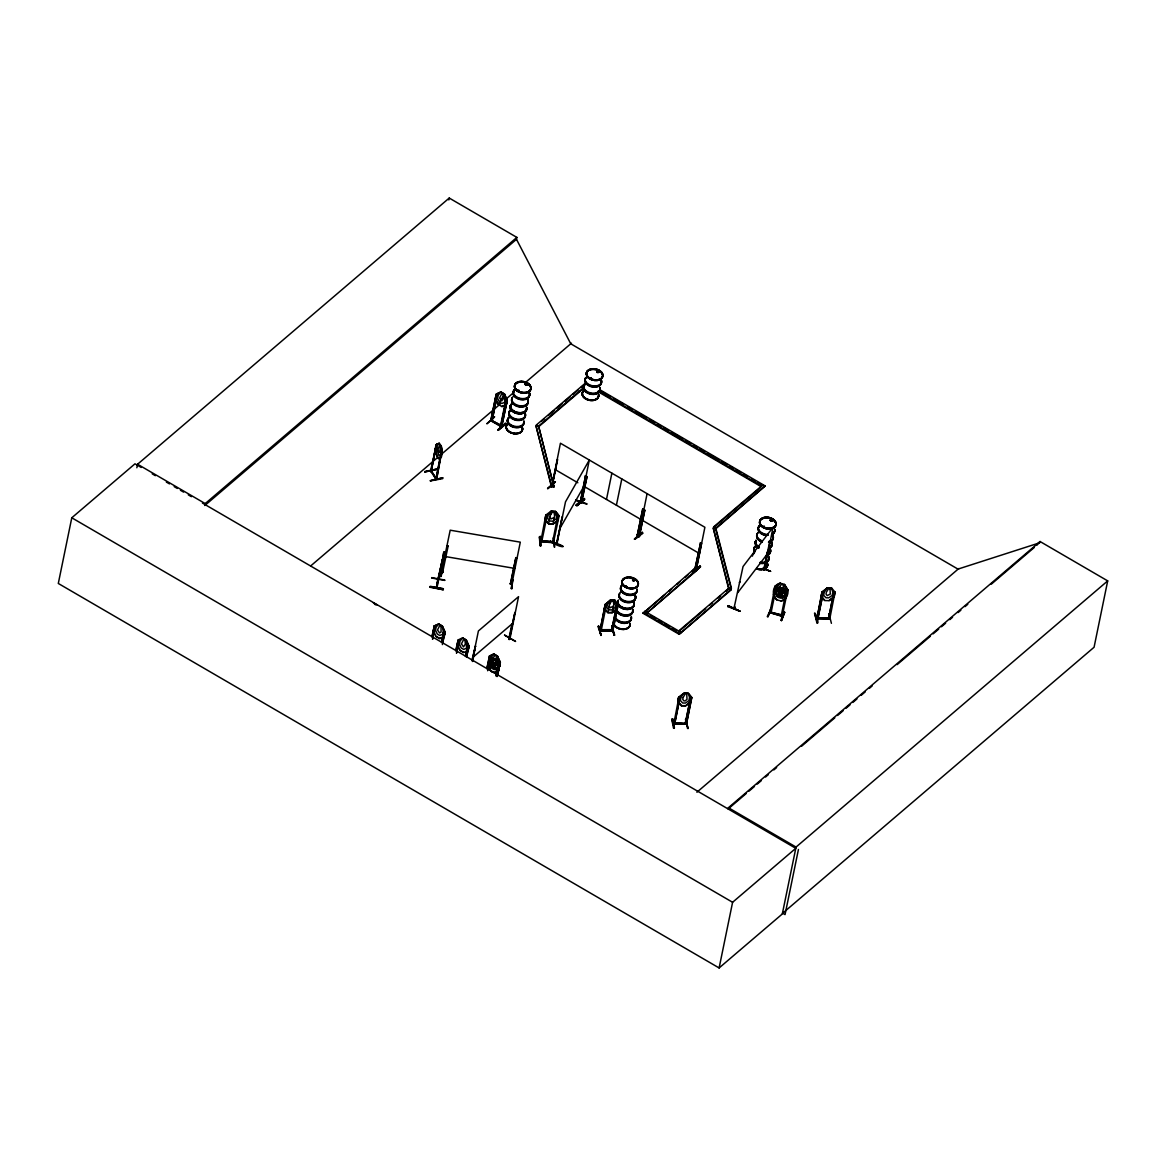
<?xml version="1.0" encoding="UTF-8"?>
<svg xmlns="http://www.w3.org/2000/svg" width="1166" height="1166" viewBox="0 0 1166 1166"><rect width="100%" height="100%" fill="white"/><g stroke="black" fill="none" stroke-linecap="round" stroke-linejoin="round"><path stroke-width="1.5" d="M440.369 445.747L439.859 452.044L438.926 452.743L438.022 449.216L439.757 444.785L440.238 445.762M586.76 504.149L575.756 500.447M431.857 470.729C429.292 468.353 433.184 472.128 430.954 471.662L436.507 444.406L435.72 448.633M436.39 478.57L436.23 477.608M547.262 515.095L541.68 541.855L541.84 540.397L540.937 540.368M691.671 697.632L690.666 697.501M776.41 586.556L770.959 613.229L771.032 611.815L769.939 611.538L769.764 612.981L775.171 586.207L780.171 583.175L784.499 584.399L787.881 589.865M831.649 588.13L827.219 588.058L822.015 592.153L821.141 596.22L824.653 600.563L829.084 600.636L834.273 596.438L835.118 592.27L831.62 588.028L827.204 587.97L821.986 592.051L816.87 618.855L822.132 592.095L823.458 591.76L817.803 618.388M442.016 567.332L441.171 567.769L440.15 576.5C443.619 576.849 441.448 554.564 440.894 576.616M510.446 583.496L511.961 583.117L511.772 584.428L520.298 542.161L450.193 530.195L441.404 572.448L442.876 572.346M443.036 571.69L441.608 571.5L443.065 571.384M442.614 572.2L442.803 571.253L442.978 571.967M448.138 546.052L446.942 545.848L448.138 546.052L442.555 572.652M511.772 584.428L510.344 583.875L511.801 584.122M510.621 583.875L515.868 557.625L517.063 557.829L515.838 557.931M511.626 584.399L510.475 583.904M511.83 583.437L510.723 582.913M511.276 588.641L512.399 579.356L512.005 588.757L511.466 588.16M459.127 640.28L456.678 652.902M500.156 662.332L499.471 661.413M545.848 515.051L551.095 511.131L555.555 511.466L556.794 515.838L556.153 518.957L552.742 521.217L549.856 520.983L547.524 518.287L548.166 515.168L551.139 511.233L555.57 511.568C563.499 519.817 554.477 514.614 558.951 515.999M680.011 697.297L674.618 724.115L680.07 697.02M441.754 642.262L444.027 631.651M497.299 394.516L496.41 394.21M490.478 656.502L489.545 656.167L493.961 653.907L489.414 656.035M442.716 559.359L443.124 558.441L442.235 563.076L443.692 554.433M441.287 568.046L441.127 568.935L442.016 564.198C440.894 568.44 443.313 559.141 442.278 562.93M492.052 420.372C488.015 419.76 494.661 422.281 491.207 419.512M501.409 426.829L490.755 420.707L496.322 393.991L500.812 391.922L504.484 394.05L507.268 400.302L501.526 426.902L500.505 425.299L501.409 425.882M580.26 502.488L585.551 475.713L587.023 476.573L581.484 503.129C582.271 502.357 577.855 500.243 581.368 503.056M637.263 534.582L639.464 535.792M642.845 509.061L637.219 535.69L642.583 509.28L644.813 510.183L639.274 536.754L638.108 536.171L638.487 535.223M647.101 493.655L638.545 535.952C642.772 536.695 634.537 534.888 639.157 536.681L644.813 510.183M441.827 564.825L441.535 565.627M443.371 588.743L443.182 589.763L430.152 586.819L443.371 588.757L430.254 586.294M431.682 577.607L444.8 580.056M437.833 579.24L436.448 587.824M437.95 579.269L438.664 578.686M437.833 579.356L436.929 588.101L443.911 553.136M441.01 568.556L444.29 551.853L437.673 580.274L438.081 578.482L438.343 579.721M440.923 570.072L440.384 571.457L440.879 568.469M441.244 567.288L441.593 564.271M442.628 560.89L442.468 561.852M443.284 553.165L443.605 554.039M440.529 571.486L443.051 557.304M442.191 562.172L442.045 563.513M442.337 561.677L443.036 557.931M443.007 559.082L443.576 556.051L442.788 558.864M444.29 551.853L441.87 564.533M441.695 564.679L442.191 562.099M430.079 587.285L443.197 589.748M556.619 543.269C557.96 541.709 556.197 542.933 556.78 544.172L565.495 501.861L589.311 460.031L580.726 502.4L581.032 501.307L579.983 501.497M580.42 502.94L580.857 501.278M141.246 467.464L134.979 463.82L71.782 517.791L58.3 583.466L719.116 967.955L782.299 913.984L796.043 847.07L1107.7 580.887L1040.057 541.52L728.4 807.717L728.152 808.956L746.153 793.565M136.845 467.77L137.573 464.243L449.231 198.045L516.873 237.398L516.48 239.307L204.822 505.505L205.216 503.595L516.873 237.398M448.837 199.954L449.231 198.045M436.813 469.038L424.876 471.458M431.143 471.72L436.434 444.581L430.575 470.845M431.201 471.807L436.026 444.669M435.822 477.696C434.087 479.241 438.314 478.643 436.171 477.521M436.011 479.357L441.433 452.291L436.55 479.343L430.822 469.985M438.445 458.602C435.312 455.031 434.583 438.766 436.536 455.658L438.576 458.573L441.302 457.305C445.776 442.031 432.571 438.285 438.78 455.352L440.529 454.784M430.516 480.742L430.502 480.684C467.93 472.186 405.039 485.828 442.672 478.643L442.497 477.739M442.016 560.875L436.375 587.81M438.197 580.391L443.765 553.107M440.763 570.189L442.716 560.365M442.701 572.623L441.375 572.404L441.885 571.136M431.872 636.884L434.35 626.069M432.134 636.665L434.233 625.967L438.707 623.912L442.38 626.04L445.135 632.307L444.275 636.476L439.728 638.604L436.055 636.476L433.3 630.208M432.484 639.201L435.268 626.725L434.291 626.157M432.746 638.983L435.399 626.681M441.491 642.495L443.648 631.987L444.902 632.322M487.038 423.754L494.442 417.107M442.482 643.064L445.004 632.278L442.38 644.594M490.901 420.416L496.148 394.429L497.386 394.764M491.542 421.261L491.746 420.314M497.124 394.997L492.11 421.057M491.848 421.334L497.518 394.37M497.926 430.021L505.942 423.797L498.086 430.035M501.249 426.8L500.433 426.275L505.825 399.996L507.064 400.332L504.484 394.05L500.812 391.922M500.841 426.071L506.292 399.749M455.789 650.803C459.491 630.719 460.191 642.772 456.416 653.135M456.052 650.584L458.078 639.959L462.625 637.831L466.298 639.959L469.067 646.226L468.207 650.395L463.66 652.523L459.987 650.395L457.436 644.084M506.306 404.354L501.846 406.613L506.408 404.471L507.268 400.302L501.73 426.552M465.423 656.414L467.581 645.906L468.819 646.255M465.686 656.196L468.003 645.294M466.4 656.983L469.067 646.226M466.662 656.764L468.936 646.197L466.225 640.032L462.581 638.035M471.982 660.189L475.422 646.11L472.682 661.516M472.361 660.408L478.41 630.952L518.549 596.657L509.95 638.822M472.303 661.297L475.087 647.8M583.321 387.899L538.575 426.129L536.054 426.144L551.474 486.98L553.996 486.965L538.575 426.129L536.462 424.905L536.302 425.721M486.761 668.643L489.487 655.977L490.522 656.735L487.65 670.741M487.024 668.424L489.603 656.079M487.752 669.211L490.259 656.954M553.996 486.965L538.575 426.129M488.758 660.175L491.484 666.34L495.04 668.41L499.544 666.486L496.862 660.145L493.116 658.076L492.781 659.971L493.655 662.288L494.836 662.988L496.322 662.04L496.279 655.977L495.098 655.292L490.536 661.297L489.895 664.416L491.731 668.249L494.107 669.634L496.993 668.541L497.634 665.422L496.701 660.291L493.145 658.222L488.714 660.073M510.3 584.181L515.868 557.625M496.046 676.003L499.325 661.69M504.484 635.047L515.605 641.46L504.718 635.193M496.293 675.77L499.179 661.763M497.022 676.572L500.272 662.288L497.284 676.353M509.338 639.449L514.541 614.088M511.801 624.801L508.726 639.201M514.891 612.412L509.134 639.551L509.892 638.939L509.017 638.312M552.903 484.386L555.424 481.777L547.933 488.219M540.179 536.506L539.406 536.987L540.077 545.921C542.321 539.829 538.765 527.717 540.805 545.98M551.635 484.692C553.85 484.706 550.206 484.692 552.043 486.003M540.718 540.762C540.762 543.152 539.873 539.654 542.146 540.82M551.474 486.98L551.897 484.473M540.762 541.738L545.848 514.949L545.003 519.22L548.545 523.723L553.005 524.073L558.252 520.153M551.897 485.974L557.377 459.695M552.305 485.77L557.639 459.477M550.454 541.374L550.425 541.461C573.176 548.312 560.03 548.588 550.454 541.359M553.69 541.447C551.737 539.698 552.188 544.668 552.669 541.724L553.85 541.767M552.48 542.686L557.844 515.591M553.515 537.613L554.171 546.985M556.736 543.239L556.357 544.026L556.954 542.19M556.401 543.939L562.187 516.961L556.823 544.085L557.45 542.467M580.362 502.925L585.551 475.713M581.178 503.071L587.023 476.573M584.181 498.523L576.077 505.184L583.991 498.931M606.48 499.427L611.873 473.163M616.406 505.213L621.799 478.935M598.639 626.419L601.073 635.412L597.954 626.361M604.352 608.623L605.183 604.352L599.951 631.112L605.314 604.382M606.539 604.003L601.088 631.156L601.16 629.698L612.981 629.655M601.335 631.054L601.277 630.15M614.03 635.266L611.727 625.719L614.176 635.178M611.8 625.763L614.759 635.266M616.872 604.352L618.126 604.658L616.872 604.352L611.421 630.937L612.893 630.004M611.713 630.981L616.96 604.673M601.321 629.786L599.82 630.762L612.646 630.617L612.85 629.655M612.616 631.025L618.242 604.265L614.744 600.067L610.357 600.126L605.212 604.454M618.213 604.163L612.806 630.995L600.184 631.112M634.464 539.173L642.277 532.308L634.406 538.998M634.683 539.304L642.743 533.124L634.858 539.319M637.598 535.354L637.525 534.305M638.181 536.156L643.821 509.615M642.262 532.294L642.743 533.183M599.747 389.663L765.173 485.93L715.793 528.111L713.271 528.125L728.867 588.145L730.805 590.185L679.166 634.289L643.049 613.287L694.863 568.352L696.802 570.407L646.62 613.258L696.962 569.576M679.166 634.289L730.965 589.369M680.623 633.051L680.798 632.22L644.681 611.217L647.655 613.855M691.977 571.5L694.863 568.352M695.432 567.915L696.525 568.629L695.053 568.148L696.073 569.81L701.611 543.239L700.62 542.671L694.863 569.11L696.335 569.533L704.891 527.28L560.423 443.226L551.984 485.96M700.62 542.671L694.98 569.212L695.81 569.708M695.621 567.988L695.242 568.877M700.037 565.918L692.575 572.827M672.549 718.795L671.718 719.335L673.627 728.342C674.4 716.361 669.721 715.399 674.458 727.803M713.271 528.125L728.692 588.961L730.805 590.185M675.012 722.76C668.205 724.159 685.943 723.853 686.278 723.897L686.41 723.911M686.482 724.217L691.686 697.53L688.246 693.376L683.917 693.187L678.699 697.283C674.094 701.334 687.59 711.449 677.854 701.451M725.981 591.279L728.692 588.961L731.228 588.947L715.618 528.927L713.679 526.886L763.074 484.706L762.899 485.522L758.192 482.782M713.679 526.886L715.618 528.927L765.173 485.93M685.491 719.568L688.129 728.575L685.681 719.495M685.273 723.284L686.672 723.255L685.025 724.188L690.636 697.516M685.317 724.246L690.491 697.618M728.692 588.961L728.867 588.145L731.388 588.13L731.228 588.947M728.196 605.752L740.104 611.305L728.24 605.664L727.832 606.611M763.453 569.766L764.502 569.533L773.102 527.163L743.048 566.53L733.91 608.667L735.105 607.18M733.968 608.579L734.478 606.976M763.89 569.27L767.17 552.057M763.905 569.168L763.876 570.145L769.414 542.948M764.211 568.265L763.657 569.008L770.405 571.238M767.928 616.639L771.309 608.011L767.272 616.595L768 616.275M784.383 584.574L787.735 589.865L786.54 589.53L781.133 616.202L781.512 614.788L770.857 612.281M780.972 620.414C788.129 603.959 781.001 614.482 781.482 620.633L784.689 612.325L781.497 620.604M787.764 589.777L782.197 616.406L769.779 612.573L770.668 613.199M784.106 611.64L784.703 612.383M719.116 967.955L732.598 902.28L795.78 848.309L202.418 503.056M817.628 623.125C809.262 600.49 821.214 622.746 816.914 623.11L815.078 614.045M818.095 618.49L818.109 617.936M823.356 592.211L817.905 618.84M828.968 613.826L831.416 623.329M833.777 592.386L828.472 619.044L833.777 592.386L834.958 592.401M828.807 618.111L829.842 617.674L829.74 619.029L834.973 592.299M798.433 849.475L785.053 914.596L782.678 913.226M1037.04 545.12L1040.057 541.52M1107.7 580.887L1094.072 647.247L782.415 913.444M442.555 560.263L443.269 557.712M444.261 552.014L440.384 571.457M431.609 578.001L444.727 580.42M550.323 541.884L562.741 546.329M443.576 556.051L443.197 557.333M441.098 567.259L441.637 565.889M580.114 501.322L581.674 502.167M518.404 390.872L519.147 390.654L518.287 390.479M518.462 390.741L519.293 390.654L518.389 391.12M525.079 384.051L525.735 385.319L527.309 384.853M525.298 384.299L526.609 383.803L526.507 385.101M526.915 384.838L526.945 384.095L526.566 384.765M590.36 377.74C592.896 379.591 588.058 377.784 591.133 377.944M590.943 378.396L589.909 378.28M599.033 372.391L597.313 372.552L596.948 371.429M597.837 372.085L597.254 371.313M597.327 372.085L597.356 371.342L597.59 372.333M598.697 371.342L598.683 372.318L597.546 372.26M626.856 586.775L625.559 586.309L626.783 586.877M625.53 586.658L626.288 585.93M632.555 579.575L632.788 579.706M634.566 580.012L634.115 580.668L634.391 579.721M727.832 606.582L740.104 611.305L728.123 606.116M763.191 526.857L764.124 526.187M764.007 526.376L763.978 527.076M764.124 526.901L763.643 526.901M769.997 520.167L770.755 519.54L770.668 520.677M772.475 520.488L771.163 521.231L770.114 520.284M441.2 567.711L441.579 564.329M734.157 607.632L735.076 607.326M764.546 569.402L763.992 570.057M774.151 590.39L779.398 587.387L781.526 584.239L782.925 584.632L784.82 593.348L784.179 596.467L780.856 598.158L778.057 597.356L775.798 594.092L776.439 590.973L779.354 587.256L774.195 590.302L777.576 595.768L781.905 596.992L787.065 593.946L783.683 588.48L779.311 587.343L778.99 589.224L781.482 591.643L783.683 588.48M774.297 590.39L777.576 595.768M773.481 594.471L776.745 599.834L781.118 600.986L786.248 598.027M767.986 616.799L771.309 608.011M782.109 588.713L782.328 594.587L780.637 595.811L778.13 593.392L780.71 588.32M781.089 601.073C786.234 600.971 790.242 590.87 786.54 589.53M555.016 482.126L547.554 488.539M562.624 517.106L561.793 517.66M586.032 476.005L580.202 503.071C581.805 502.167 578.642 501.263 580.872 501.351M580.347 501.176L581.63 502.838M560.103 528.125L583.918 486.309L699.498 553.558M673.627 723.051L685.171 723.503L674.72 722.658M829.959 618.038L828.56 618.053M498.246 404.413L504.484 394.05L504.718 402.372L501.817 403.465L499.427 402.095L497.59 398.262L498.232 395.143L500.841 392.067L496.352 394.166M609.556 604.323L611.727 600.752L613.17 600.825M550.294 515.328L552.495 511.889L553.937 512.005L554.608 515.663M494.238 659.46L491.921 664.139L493.99 667.156L495.841 664.372L495.419 660.145L494.311 659.388M424.774 471.851L436.74 469.606M688.261 693.464C683.436 691.278 680.827 696.306 680.361 700.489L682.664 703.011L685.521 703.054L688.902 700.62L689.543 697.501L688.334 693.26L691.861 697.603M598.726 625.865L601.073 635.412M740.279 581.819L739.361 582.315M762.856 568.41L770.566 571.34M737.655 592.794L767.709 553.442M539.421 536.958L540.747 545.834M780.214 583.306L777.299 586.804L776.658 589.923L778.917 593.188L781.716 593.99L785.039 592.299L785.68 589.18L784.412 584.487M518.389 390.668L518.71 391.237M519.307 391.106L518.622 390.406M525.589 383.862L525.72 384.955M527.076 384.547L525.72 384.678L525.735 383.774M764.517 526.974L763.278 526.74L764.255 526.551M462.669 637.962L460.06 641.038L459.419 644.157L461.255 648.005L463.631 649.375L466.517 648.296L466.298 639.959M494.005 654.053L491.396 657.114L490.755 660.248L492.591 664.081L494.967 665.465L497.853 664.372L498.494 661.253L497.561 656.123L493.888 653.98L497.474 656.196L500.185 662.346M486.965 423.608L494.603 416.743M576.135 505.17L583.554 498.698M816.841 617.514L828.458 618.286L817.206 617.922M816.652 618.461L817.92 618.446M829.507 619.029L828.312 618.971M829.594 619.015L816.987 618.825M613.418 606.101L610.299 607.748L609.177 606.16M441.418 572.098L442.745 572.317M495.375 398.233L498.159 404.485L501.919 406.54M495.506 398.262L498.159 404.485M503.042 394.05L501.934 393.292L499.616 397.985L501.686 400.987L503.552 398.204L503.129 393.977M500.884 425.08L491.994 420.649L500.695 425.415M498.101 429.569L505.519 423.025L505.986 423.899M498.523 430.298L505.986 423.841M554.229 517.5L551.066 518.899L549.929 517.165M584.239 498.538C560.132 519.249 600.752 486.003 576.966 505.155M475.801 646.328L474.751 646.693M692.648 572.433L700.11 566.006M692.633 572.943L700.533 566.778L692.473 572.929M693.07 573.206L700.533 566.749M547.816 488.758L551.795 485.45M577.141 505.796L584.618 499.281L576.922 505.621M310.958 565.699L438.081 457.116M440.85 454.755L500.272 403.99M505.796 399.268L514.089 392.199M525.152 382.754L571.486 343.168M536.462 424.905L585.288 383.206M541.724 421.086L544.435 418.769M548.501 415.3L553.923 410.665M556.634 408.348L562.07 403.713M564.781 401.395L570.203 396.761M572.914 394.443L578.336 389.823M581.047 387.506L585.113 384.022M538.4 426.945L583.16 388.73M377.07 604.921L373.324 602.851M434.146 626.04L438.737 624.043L442.293 626.113L445.135 632.307M438.664 624.116L436.142 627.119L435.501 630.238L437.337 634.085L439.699 635.455L442.599 634.377L443.24 631.243L442.293 626.113M440.937 626.04L439.83 625.282L437.512 629.975L439.582 632.978L441.069 632.03L441.01 625.967M436.055 636.476L439.815 638.545L444.173 636.374M464.855 639.959L463.762 639.201L461.445 643.894L463.5 646.897L465.365 644.128L464.942 639.901M460.147 650.249L463.66 652.523M473.017 657.216L513.157 622.935M487.869 664.241L490.536 670.581L494.297 672.636C505.825 666.66 492.504 676.193 490.711 670.435L487.986 664.27M497.474 656.196L500.389 662.317L498.654 670.479M496.862 660.145L499.616 666.413M493.189 658.003L488.641 660.145L491.484 666.34M713.519 527.702L760.159 487.869M643.049 613.287L664.853 594.66M668.92 591.191L671.631 588.874M677.052 584.239L679.778 581.921M685.2 577.287L687.911 574.969M678.685 630.995L728.867 588.145M678.525 631.826L705.649 608.652M709.715 605.183L712.426 602.866M717.848 598.231L720.559 595.913M957.971 569.095L1039.81 542.758M696.889 792.239L958.802 568.527L958.058 569.154L570.757 343.795L516.48 239.307M748.922 791.204L754.46 786.467M757.23 784.106L761.383 780.564M765.552 777.008L768.321 774.647M773.86 769.91L776.629 767.549M801.552 746.255L834.798 717.848M837.567 715.487L843.12 710.75M845.889 708.389L850.043 704.832M852.812 702.471L856.966 698.93M861.12 695.373L865.274 691.832M869.428 688.275L872.197 685.914M897.135 664.62L930.381 636.213M933.15 633.852L938.688 629.115M941.458 626.754L945.611 623.212M949.765 619.656L952.535 617.295M958.088 612.558L960.857 610.197M965.011 606.641L967.78 604.279M991.319 584.166L1034.271 547.481M612.208 612.66L617.368 608.331L612.165 612.544L607.88 612.514L604.323 608.521L607.821 612.718L612.208 612.66L614.744 600.067L610.386 600.228L607.457 604.352L606.816 607.486L609.104 609.92L611.946 609.876L615.298 607.355L615.94 604.236L614.686 600.271M678.729 697.385L683.961 693.304M690.986 701.67L685.797 705.853L681.352 705.692L685.725 705.649L691.001 701.772M541.971 540.849L552.669 541.767M525.123 383.949L526.318 383.643M518.593 390.333L518.2 391.149M527.163 385.028L526.099 385.246M634.77 579.954L633.371 580.391M634.61 580.653L633.182 580.945L632.453 579.881M782.517 615.488L769.735 611.873M780.171 583.175C772.592 584.676 771.149 595.214 776.745 599.834M781.861 596.861L786.933 593.873L783.552 588.655L779.354 587.475M511.787 583.466L510.504 583.219M436.375 444.435L439.232 443.138L441.083 446.141L442.031 453.166L441.433 452.291M436.419 444.567L439.232 443.284M438.431 458.442L441.244 457.174M499.456 666.558L494.982 668.614L491.323 666.486M769.647 612.544L782.299 616.129L781.162 616.158M597.211 371.182L598.61 371.167M598.683 372.129L597.794 372.143M590.142 377.857L591.162 378.017M770.711 519.759L771.965 519.978M771.601 520.925L772.533 520.604L771.601 519.599M634.246 580.391L632.949 580.653M672.476 718.81L674.342 728.356M441.52 453.166L436.609 479.226M436.856 469.053L424.818 472.011M431.333 471.122L435.705 477.871M436.04 478.57L441.171 451.65L441.083 446.141M600.271 629.742L611.48 629.946M673.627 722.672L673.715 724.101L678.889 697.428L680.07 697.443M597.692 371.429L598.945 371.91L598.173 372.479M771.178 519.453L770.493 520.4L771.12 519.861M770.901 519.686L771.703 519.628M771.396 520.94L771.324 519.876M771.79 521.056L770.609 520.852M695.125 568.891L696.146 569.416M638.633 534.932L639.536 535.398M540.732 541.33L553.631 542.423M605.431 604.79L606.597 604.79L605.343 604.484L610.357 600.126L607.88 612.514M554.171 486.149L551.649 486.164L536.054 426.144M830.017 588.655L828.589 588.641L826.403 592.168L826.024 594.004L827.146 595.637L830.294 594.062L830.032 588.757M822.234 592.503L823.415 592.532M833.85 592.692L835.118 592.27M828.778 614.336L829.492 614.293M816.783 618.461L829.565 618.68L829.755 617.718M680.128 697.764L678.699 697.283M690.563 697.924L691.832 697.501L686.337 724.217L673.7 724.057M553.311 538.109L554.054 538.167M540.616 541.68L553.384 542.758L553.835 541.461M633.75 579.269L632.905 579.866M553.5 542.321L559.097 515.97L555.555 511.466L552.99 523.971L548.53 523.621L545.149 519.191M444.8 556.459L514.906 568.44M443.838 553.486L443.095 558.98M526.114 385.042L525.006 384.255M771.251 520.663L770.624 520.211M780.666 588.407L782.065 588.801M782.386 615.08C782.153 618.374 782.969 613.549 781.118 615.138M431.333 470.758L430.633 471.049L436.128 479.43M575.917 499.923L586.935 503.858M687.532 728.473L685.608 719.014M554.71 547.073L553.996 538.094M763.089 568.148L770.58 571.369M598.377 371.138L599.309 372.143M597.764 372.42L596.875 371.619M518.331 391.251L519.132 390.479M633.983 579.327L634.887 580.406M585.288 475.947L586.76 476.792M505.825 399.996L506.802 400.565M491.017 420.474L500.564 425.984M642.583 509.28L644.55 510.416M700.372 542.904L701.349 543.473M637.802 534.407L638.589 534.8M599.572 390.493L610.561 396.892M613.71 398.714L623.125 404.194M627.847 406.934L632.555 409.674M635.689 411.511L646.693 417.909M649.826 419.731L654.534 422.471M657.682 424.293L660.816 426.129M663.964 427.951L668.672 430.691M671.82 432.528L682.81 438.926M685.943 440.748L690.666 443.488M693.799 445.31L696.947 447.146M700.081 448.968L704.789 451.708M707.937 453.545L718.926 459.943M722.075 461.765L726.782 464.505M729.916 466.327L733.064 468.164M736.198 469.985L740.92 472.726M744.054 474.562L747.202 476.384M751.91 479.124L755.043 480.96M598.275 390.916L761.602 485.945L761.442 486.776L598.114 391.747M555.031 469.504L577.84 482.768M694.688 569.183L696.802 570.407M650.788 615.692L655.511 618.432M658.644 620.254L661.792 622.076M664.926 623.912L669.634 626.652M672.782 628.474L675.916 630.31M643.224 612.456L679.341 633.473M498.917 661.982L499.893 662.565M434.029 626.375L435.005 626.944M443.648 631.987L444.64 632.555M457.947 640.294L458.923 640.863M467.581 645.906L468.557 646.474M728.4 807.717L796.043 847.07M137.573 464.243L205.216 503.595M152.221 473.862L155.369 475.684M166.344 482.068L169.478 483.89M174.186 486.63L177.319 488.452M180.453 490.288L183.587 492.11M188.294 494.85L191.428 496.672M374.534 604.163L375.714 604.848M71.782 517.791L732.598 902.28M525.56 384.853L525.531 384.386M552.393 541.651L542.015 540.82M513.025 580.012L511.393 588.524M611.727 625.719L614.234 635.193M598.479 626.346L600.898 635.353M715.793 528.111L731.388 588.13M834.288 596.54L829.084 600.636M831.547 588.247L832.83 592.27L832.189 595.389L828.807 597.823L825.965 597.779L823.648 595.258L824.289 592.139L827.204 587.97M824.726 600.359L821.287 596.19M613.156 600.723L613.797 604.265M558.252 520.24L553.005 524.073M551.154 511.335L548.545 523.723M527.877 401.439A8.308 5.466 11.6 0 1 519.103 406.919A8.308 5.466 11.6 0 1 512.063 398.743M527.426 399.544A8.439 5.553 11.6 0 1 520.284 406.73A8.439 5.553 11.6 0 1 512.034 398.276M511.801 403.625A8.308 5.466 11.6 0 0 516.8 412.749A8.308 5.466 11.6 0 0 526.638 407.502A8.293 5.451 11.6 0 1 517.864 412.983A8.293 5.451 11.6 0 1 510.839 404.821M528.912 392.301A8.439 5.553 11.6 0 1 520.677 399.34A8.439 5.553 11.6 0 1 514.512 389.838M527.469 398.772A8.308 5.466 11.6 0 1 519.366 405.71A8.308 5.466 11.6 0 1 513.302 396.353M528.708 392.738A8.308 5.466 11.6 0 1 520.604 399.676A8.308 5.466 11.6 0 1 514.541 390.319M527.513 399.166A8.439 5.553 11.6 0 1 520.357 406.351A8.439 5.553 11.6 0 1 512.107 397.897M529 391.922A8.439 5.553 11.6 0 1 520.75 398.961A8.439 5.553 11.6 0 1 514.6 389.459M529.612 392.971A8.308 5.466 11.6 0 1 519.788 398.233A8.308 5.466 11.6 0 1 514.789 389.109M523.636 422.107A8.308 5.466 11.6 0 1 513.812 427.354A8.308 5.466 11.6 0 1 508.813 418.23M523.855 421.684A8.439 5.553 11.6 0 1 513.871 427.018A8.439 5.553 11.6 0 1 508.784 417.749M511.67 404.31A8.308 5.466 11.6 0 0 516.669 413.434A8.293 5.451 11.6 0 0 526.478 408.187A8.308 5.466 11.6 0 1 516.669 413.434A8.293 5.451 11.6 0 1 511.685 404.325M526.595 407.809A8.337 5.48 11.6 0 1 516.727 413.085A8.337 5.48 11.6 0 1 511.714 403.932M525.341 414.426A8.439 5.553 11.6 0 1 515.357 419.76A8.439 5.553 11.6 0 1 510.271 410.49M523.884 420.882A8.308 5.466 11.6 0 1 514.06 426.144A8.308 5.466 11.6 0 1 509.061 417.02M525.225 416.306A8.308 5.466 11.6 0 1 514.264 419.789A8.308 5.466 11.6 0 1 510.3 410.986M523.928 421.305A8.439 5.553 11.6 0 1 513.944 426.639A8.439 5.553 11.6 0 1 508.872 417.37M525.414 414.061A8.439 5.553 11.6 0 1 515.43 419.396A8.439 5.553 11.6 0 1 510.358 410.126M525.37 413.639A8.308 5.466 11.6 0 1 515.547 418.885A8.308 5.466 11.6 0 1 510.548 409.762M634.683 595.607A8.322 5.466 11.6 0 1 627.629 602.691A8.322 5.466 11.6 0 1 619.496 594.354M634.872 595.17A8.439 5.553 11.6 0 1 627.716 602.356A8.439 5.553 11.6 0 1 619.467 593.902M618.228 600.432A8.337 5.48 11.6 0 0 626.375 608.769A8.337 5.48 11.6 0 0 633.444 601.685A8.293 5.451 11.6 0 1 626.361 608.798A8.293 5.451 11.6 0 1 618.257 600.49M633.488 601.437A8.337 5.48 11.6 0 1 626.419 608.535A8.337 5.48 11.6 0 1 618.271 600.184A8.279 5.436 11.6 0 0 626.463 608.317A8.279 5.436 11.6 0 0 633.473 601.277M637.015 589.398A8.439 5.553 11.6 0 1 627.031 594.733A8.439 5.553 11.6 0 1 621.959 585.463M635.587 595.841A8.322 5.466 11.6 0 1 625.734 601.117A8.322 5.466 11.6 0 1 620.72 591.964M636.928 591.264A8.322 5.466 11.6 0 1 625.938 594.762A8.322 5.466 11.6 0 1 621.959 585.93M634.945 594.791A8.439 5.553 11.6 0 1 627.789 601.977A8.439 5.553 11.6 0 1 619.54 593.523M637.088 589.019A8.439 5.553 11.6 0 1 627.104 594.354A8.439 5.553 11.6 0 1 622.032 585.084M637.175 590.054A8.322 5.466 11.6 0 1 626.186 593.538A8.322 5.466 11.6 0 1 622.207 584.72M631.185 619.175A8.322 5.466 11.6 0 1 624.451 623.402A8.322 5.466 11.6 0 1 615.546 619.292M614.89 617.834A8.322 5.466 11.6 0 1 615.254 615.021M631.287 617.31A8.439 5.553 11.6 0 1 625.617 622.994A8.439 5.553 11.6 0 1 615.531 618.884M614.861 617.412A8.439 5.553 11.6 0 1 615.225 614.555M629.902 623.562A8.337 5.48 11.6 0 1 621.099 629.057A8.337 5.48 11.6 0 1 614.03 620.851M633.925 603.799A8.308 5.466 11.6 0 1 625.165 609.279A8.308 5.466 11.6 0 1 618.126 601.102A8.279 5.436 11.6 0 0 625.165 609.264A8.279 5.436 11.6 0 0 633.896 603.799M629.873 623.387A8.279 5.436 11.6 0 1 621.143 628.838A8.279 5.436 11.6 0 1 614.132 620.691M633.386 601.991A8.337 5.48 11.6 0 1 626.317 609.075A8.337 5.48 11.6 0 1 618.169 600.723M632.774 610.051A8.439 5.553 11.6 0 1 627.104 615.75A8.439 5.553 11.6 0 1 617.018 611.64M631.345 616.508A8.322 5.466 11.6 0 1 625.748 622.119A8.322 5.466 11.6 0 1 615.794 618.067M615.502 613.797A8.322 5.466 11.6 0 1 616.479 612.631M632.584 610.474A8.322 5.466 11.6 0 1 626.987 616.085A8.322 5.466 11.6 0 1 617.033 612.033M631.36 616.931A8.439 5.553 11.6 0 1 625.69 622.629A8.439 5.553 11.6 0 1 615.604 618.505M614.948 617.047A8.439 5.553 11.6 0 1 614.846 615.561M615.298 614.19A8.439 5.553 11.6 0 1 616.304 612.995M632.846 609.687A8.439 5.553 11.6 0 1 627.177 615.371A8.439 5.553 11.6 0 1 617.091 611.261M632.832 609.264A8.322 5.466 11.6 0 1 626.186 614.934A8.322 5.466 11.6 0 1 616.625 609.366M599.849 390.26A8.308 5.466 11.6 0 1 590.973 394.283A8.308 5.466 11.6 0 1 583.481 387.462M583.933 386.106A8.308 5.466 11.6 0 1 584.909 384.94M599.951 388.38A8.439 5.553 11.6 0 1 589.967 393.729A8.439 5.553 11.6 0 1 584.895 384.459M598.522 394.88A8.337 5.48 11.6 0 1 588.655 400.157A8.337 5.48 11.6 0 1 583.641 390.989A8.293 5.451 11.6 0 0 587.635 399.807A8.293 5.451 11.6 0 0 598.581 396.323M598.581 394.472A8.308 5.466 11.6 0 1 588.757 399.719A8.308 5.466 11.6 0 1 583.758 390.595A8.293 5.451 11.6 0 0 588.757 399.719A8.293 5.451 11.6 0 0 598.566 394.472M598.581 394.633A8.337 5.48 11.6 0 1 588.713 399.909A8.337 5.48 11.6 0 1 583.7 390.756M600.781 379.664A8.439 5.553 11.6 0 1 592.532 386.704A8.439 5.553 11.6 0 1 586.381 377.201M599.994 387.593A8.308 5.466 11.6 0 1 590.156 392.84A8.308 5.466 11.6 0 1 585.172 383.716M601.233 381.559A8.308 5.466 11.6 0 1 591.395 386.806A8.308 5.466 11.6 0 1 586.411 377.682M600.038 388.016A8.439 5.553 11.6 0 1 590.054 393.35A8.439 5.553 11.6 0 1 584.968 384.08M600.854 379.285A8.439 5.553 11.6 0 1 593.713 386.471A8.439 5.553 11.6 0 1 585.463 378.017M600.825 378.892A8.308 5.466 11.6 0 1 593.785 385.961A8.308 5.466 11.6 0 1 585.667 377.638M772.329 535.806A8.322 5.466 11.6 0 1 770.201 542.161M762.098 542.205A8.322 5.466 11.6 0 1 757.142 534.553M772.519 535.369A8.439 5.553 11.6 0 1 768.525 542.379M762.156 541.855A8.439 5.553 11.6 0 1 757.128 534.101M771.09 541.942A8.337 5.48 11.6 0 1 768.948 548.297M755.874 540.689A8.337 5.48 11.6 0 0 758.92 547.466A8.293 5.451 11.6 0 1 755.932 540.645M771.149 541.622A8.337 5.48 11.6 0 1 769.021 547.976M758.993 547.16A8.337 5.48 11.6 0 1 755.932 540.368M771.12 541.476A8.279 5.436 11.6 0 1 769.006 547.787M759.066 546.956A8.279 5.436 11.6 0 1 756.034 540.237M774.676 529.597A8.439 5.553 11.6 0 1 771.848 534.553M767.942 535.34A8.439 5.553 11.6 0 1 759.445 531.871A8.439 5.553 11.6 0 1 759.605 525.662M773.233 536.054A8.322 5.466 11.6 0 1 768.642 541.52M762.36 540.995A8.322 5.466 11.6 0 1 758.381 532.177M774.574 531.463A8.322 5.466 11.6 0 1 771.688 534.903M765.698 535.515A8.322 5.466 11.6 0 1 759.62 526.143M773.262 536.462A8.439 5.553 11.6 0 1 768.613 542.015M762.229 541.476A8.439 5.553 11.6 0 1 758.206 532.541M774.749 529.218A8.439 5.553 11.6 0 1 771.921 534.174M768.015 534.975A8.439 5.553 11.6 0 1 759.518 531.507A8.439 5.553 11.6 0 1 759.693 525.283M774.822 530.253A8.322 5.466 11.6 0 1 771.936 533.693M768.088 534.465A8.322 5.466 11.6 0 1 759.707 531.055A8.322 5.466 11.6 0 1 759.868 524.919M771.061 541.884A8.293 5.451 11.6 0 1 768.933 548.209M768.846 559.374A8.322 5.466 11.6 0 1 759.97 563.411M768.948 557.508A8.439 5.553 11.6 0 1 760.043 563.076M752.42 556.138A8.439 5.553 11.6 0 1 753.877 553.573M767.563 563.746A8.337 5.48 11.6 0 1 756.661 568.702M755.787 541.301A8.308 5.466 11.6 0 0 758.818 548.049A8.279 5.436 11.6 0 1 755.816 541.315M767.534 563.586A8.279 5.436 11.6 0 1 756.719 568.498M770.435 550.25A8.439 5.553 11.6 0 1 765.77 555.788M754.679 551.839A8.439 5.553 11.6 0 1 755.364 546.329M768.992 556.707A8.322 5.466 11.6 0 1 760.217 562.201M753.149 553.996A8.322 5.466 11.6 0 1 754.14 552.83M770.23 550.673A8.322 5.466 11.6 0 1 765.639 556.138M754.693 552.232A8.322 5.466 11.6 0 1 755.379 546.796M769.021 557.129A8.439 5.553 11.6 0 1 760.115 562.697M752.959 554.389A8.439 5.553 11.6 0 1 753.965 553.194M769.852 548.414A8.439 5.553 11.6 0 1 767.68 554.841M754.752 551.46A8.439 5.553 11.6 0 1 755.451 545.95M769.837 548.005A8.322 5.466 11.6 0 1 767.694 554.346M754.941 551.022A8.322 5.466 11.6 0 1 754.65 546.752M430.152 586.819L443.255 589.34L430.167 586.746M683.116 697.399L682.737 699.221L683.859 700.868L685.287 700.883L687.007 699.294L686.73 693.887L685.302 693.857L683.116 697.399M775.171 586.207L776.206 586.921L775.171 586.309M495.973 669.765L493.874 665.684C491.746 669.269 488.598 665.844 493.364 664.707L492.125 660.481L494.078 664.431C496.016 660.962 499.31 664.46 494.603 665.451L495.973 669.765M782.954 597.866L781.803 597.619L780.389 594.427C778.072 598.347 774.239 595.68 779.748 593.611L778.159 589.85L780.579 593.188C782.634 589.413 786.7 592.124 781.22 594.048L782.954 597.866M547.175 515.197L545.994 515.095L547.175 515.197M516.509 389.794A8.308 5.466 11.6 0 0 530.515 389.692A8.308 5.466 11.6 0 0 521.319 381.34A8.308 5.466 11.6 0 0 516.509 389.794A8.293 5.451 11.6 0 0 530.486 389.706A8.293 5.451 11.6 0 0 521.319 381.369A8.293 5.451 11.6 0 0 516.523 389.794M517.952 412.575A8.308 5.466 11.6 0 0 526.711 407.094A8.293 5.451 11.6 0 1 517.952 412.575A8.293 5.451 11.6 0 1 510.927 404.413A8.308 5.466 11.6 0 0 517.952 412.575M516.378 390.421A8.308 5.466 11.6 0 0 530.384 390.319A8.308 5.466 11.6 0 0 521.202 381.967A8.308 5.466 11.6 0 0 516.378 390.421A8.293 5.451 11.6 0 0 530.355 390.333A8.293 5.451 11.6 0 0 521.202 381.982A8.293 5.451 11.6 0 0 516.392 390.421M516.436 390.071A8.337 5.48 11.6 0 0 530.486 389.969A8.337 5.48 11.6 0 0 521.26 381.588A8.337 5.48 11.6 0 0 516.436 390.071M513.623 433.635A8.308 5.466 11.6 0 0 521.741 426.712A8.293 5.451 11.6 0 1 513.623 433.65A8.293 5.451 11.6 0 1 507.574 424.307A8.308 5.466 11.6 0 0 513.623 433.635M512.646 433.009A8.308 5.466 11.6 0 0 522.47 427.762A8.293 5.451 11.6 0 1 512.646 433.009A8.308 5.466 11.6 0 1 507.647 423.885A8.293 5.451 11.6 0 0 512.646 433.009M623.868 585.696A8.337 5.48 11.6 0 0 637.919 585.594A8.337 5.48 11.6 0 0 628.707 577.214A8.337 5.48 11.6 0 0 623.868 585.696M623.956 585.419A8.293 5.451 11.6 0 0 637.933 585.332A8.293 5.451 11.6 0 0 628.765 576.995A8.293 5.451 11.6 0 0 623.956 585.419M623.825 586.046A8.308 5.466 11.6 0 0 637.817 585.944A8.308 5.466 11.6 0 0 628.634 577.593A8.308 5.466 11.6 0 0 623.825 586.046A8.279 5.436 11.6 0 0 637.787 585.93A8.279 5.436 11.6 0 0 628.634 577.607A8.279 5.436 11.6 0 0 623.839 586.032M621.055 629.305A8.337 5.48 11.6 0 0 629.859 623.795A8.293 5.451 11.6 0 1 621.055 629.261A8.337 5.48 11.6 0 1 613.986 621.084A8.293 5.451 11.6 0 0 621.055 629.261M588.349 377.201A8.337 5.48 11.6 0 0 602.399 377.099A8.337 5.48 11.6 0 0 593.173 368.718A8.337 5.48 11.6 0 0 588.349 377.201M588.393 377.172A8.293 5.451 11.6 0 0 602.356 377.07A8.293 5.451 11.6 0 0 593.188 368.733A8.293 5.451 11.6 0 0 588.393 377.172M588.247 377.784A8.308 5.466 11.6 0 0 602.239 377.697A8.308 5.466 11.6 0 0 593.057 369.331A8.308 5.466 11.6 0 0 588.247 377.784A8.293 5.451 11.6 0 0 602.224 377.697A8.293 5.451 11.6 0 0 593.057 369.36A8.293 5.451 11.6 0 0 588.262 377.799M588.305 377.42A8.337 5.48 11.6 0 0 602.356 377.318A8.337 5.48 11.6 0 0 593.13 368.922A8.337 5.48 11.6 0 0 588.305 377.42M761.573 525.647A8.337 5.48 11.6 0 0 775.623 525.56A8.337 5.48 11.6 0 0 766.412 517.165A8.337 5.48 11.6 0 0 761.573 525.647A8.293 5.451 11.6 0 0 775.579 525.531A8.293 5.451 11.6 0 0 766.426 517.194A8.293 5.451 11.6 0 0 761.617 525.618M761.471 526.245A8.308 5.466 11.6 0 0 775.477 526.143A8.293 5.451 11.6 0 0 766.295 517.791A8.308 5.466 11.6 0 0 761.471 526.245A8.279 5.436 11.6 0 0 775.448 526.143A8.308 5.466 11.6 0 0 766.295 517.791A8.293 5.451 11.6 0 0 761.5 526.23A8.293 5.451 11.6 0 0 775.463 526.128A8.279 5.436 11.6 0 0 766.295 517.806A8.279 5.436 11.6 0 0 761.5 526.23M761.529 525.881A8.337 5.48 11.6 0 0 775.579 525.793A8.337 5.48 11.6 0 0 766.368 517.398A8.337 5.48 11.6 0 0 761.529 525.881M756.617 568.95A8.337 5.48 11.6 0 0 767.519 563.994A8.293 5.451 11.6 0 1 756.632 568.921M768.802 548.88A8.308 5.466 11.6 0 0 771.586 543.997A8.279 5.436 11.6 0 1 768.788 548.865M768.904 548.53A8.337 5.48 11.6 0 0 771.047 542.175A8.337 5.48 11.6 0 1 768.904 548.516M755.83 540.922A8.337 5.48 11.6 0 0 758.877 547.699A8.337 5.48 11.6 0 1 755.83 540.907"/></g></svg>
